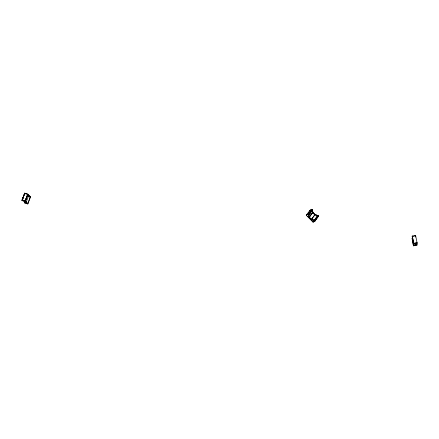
<?xml version="1.0" encoding="UTF-8"?>
<svg xmlns="http://www.w3.org/2000/svg" width="439" height="439" viewBox="0 0 439 439"><rect width="100%" height="100%" fill="white"/><g stroke="black" fill="none" stroke-linecap="round" stroke-linejoin="round"><path stroke-width="0.66" d="M417.05 242.855L413.609 243.694L412.188 236.1L415.618 235.43L417.05 242.855L416.88 245.275L413.461 245.829L412.205 238.432M412.226 236.297L412.375 236.006L413.659 243.716L412.188 236.1M412.424 236.577L415.684 235.77L415.596 236.983M413.461 245.829L412.034 238.234M413.571 245.516L415.947 244.298M413.725 243.321L416.984 242.515L416.88 245.275M415.53 236.643L415.618 235.43M414.866 243.404L416.002 243.486L415.826 244.666L416.046 243.826M24.875 202.642L27.926 203.641L25.122 200.886L22.175 199.986L22.318 200.574L21.95 200.327L24.672 193.165L27.717 194.049L30.521 196.798L27.8 203.965L24.419 202.752L24.886 201.534M24.836 193.215L21.95 200.327M22.274 200.085L24.672 193.165M22.46 199.981L23.596 196.996M27.8 203.965L24.996 201.216L27.717 194.049M25.221 200.985L27.695 194.472M28.579 195.574L26.022 202.791L24.43 202.73L24.71 202.478L24.853 203.065M25.149 201.227L27.646 194.658M27.783 194.696L25.286 201.265L27.811 194.707M27.827 203.542L30.296 197.023L28.53 196.485M306.29 215.264L309.907 210.347L311.761 209.255L312.568 209.963L312.853 212.372L309.237 217.289L308.787 214.836L308.14 214.172L306.29 215.264L313.067 222.205L314.922 221.113L318.538 216.191L317.891 215.533L314.955 214.66L312.798 212.284L315.059 214.6L311.339 219.577L309.078 217.267L312.853 212.372M308.156 213.305L308.886 212.311M308.14 214.172L311.761 209.255M312.025 209.359L308.304 214.342L308.891 214.775L312.508 209.853L311.92 209.419M308.546 214.199L311.838 209.727M309.237 217.289L308.787 214.836L312.508 209.853M308.952 214.885L312.568 209.963M312.798 212.284L309.078 217.267L311.339 219.577L314.966 214.534L317.891 215.533L314.275 220.449L311.339 219.577M314.922 221.113L314.258 220.318L317.874 215.395M313.067 222.205L315.087 220.888L314.439 220.23L311.503 219.357L309.243 217.042M314.379 220.389L317.995 215.472L318.484 215.966L314.862 220.883L314.275 220.449M318.132 216.169L314.845 220.641L313.918 221.185M316.985 217.234L318.374 216.416L317.726 215.758L314.79 214.885L312.53 212.569L312.316 210.747M415.771 243.398C417.494 245.703 409.746 246.394 416.013 244.633M415.887 243.859L413.659 243.716M27.662 195.959L28.623 195.948L27.684 195.031M311.35 219.451L314.258 220.318M28.041 196.403L30.401 197.122L27.597 194.373L24.644 193.473L24.913 193.736M24.996 201.216L22.049 200.316L24.771 193.149L26.148 193.928M22.153 200.524L25.089 201.874L25.857 202.719M25.215 201.55L26.148 202.467M312.239 210.138L311.597 209.48L309.742 210.572L309.983 210.819M308.952 214.611L308.304 213.952L306.455 215.044L306.696 215.291M307.81 216.427L312.782 221.519M415.623 243.398L415.859 244.633M415.59 243.431L415.826 244.666M312.403 209.913L312.623 211.741"/></g></svg>
